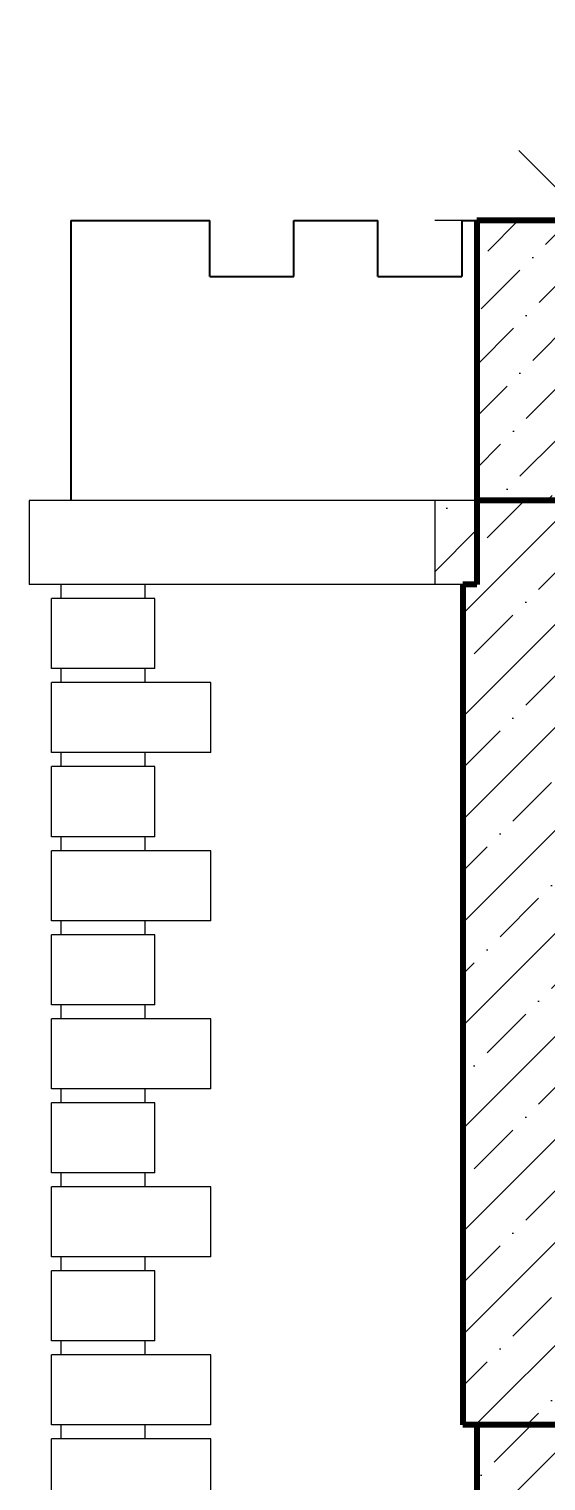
# Model space of a CAD drawing. Header units: feet. Extents: x -10410 to 374725, y -46422 to 88923.
# Drawn here: x 154548 to 156396, y 3100 to 8283 of the extents above; entities that cross this region are included whole.
import ezdxf
from ezdxf.enums import TextEntityAlignment as Align

# ---------------------------------------------------------------- set-up
doc = ezdxf.new("R2010")
doc.units = ezdxf.units.FT
doc.header["$MEASUREMENT"] = 0
doc.set_wipeout_variables(frame=1)
doc.linetypes.add('Wipeout_Contour', pattern=[1000, 0, -1000])
for name, color, linetype in [('Интерьер - Мебель', 7, 'Continuous'), ('Конструктив - Перекрытия', 7, 'Continuous'), ('Конструктив - Стены Несущие', 7, 'Continuous')]:
    doc.layers.add(name, color=color, linetype=linetype)
for name, color, linetype, lineweight in [('Интерьер - Мебель_Ном._пера__1', 7, 'Continuous', 20), ('Интерьер - Мебель_Ном._пера__7', 7, 'Continuous', 20), ('Конструктив - Перекрытия_Ном._пера__120', 7, 'Continuous', 5), ('Конструктив - Стены Несущие_Ном._пера__120', 7, 'Continuous', 5), ('Конструктив - Стены Несущие_Ном._пера__47', 7, 'Continuous', 80)]:
    doc.layers.add(name, color=color, linetype=linetype, lineweight=lineweight)
doc.layers.add('Конструктив - Перекрытия_Ном._пера__170', color=7, linetype='Continuous', lineweight=5, true_color=0x9f9f00)
doc.layers.add('Конструктив - Стены Несущие_Ном._пера__87', color=7, linetype='Continuous', lineweight=25, true_color=0x6a6a6a)
doc.styles.add('СГЕНЕРИР_СТИЛЬ_2', font='CS_Gost2304.shx')

# ---------------------------------------------------------------- blocks, each defined once
blk = doc.blocks.new('Отметка высоты 18_3')
at = {"layer": 'Интерьер - Мебель_Ном._пера__1', "linetype": 'Continuous'}
for p, q in [((0, 0), (0, 550)), ((0, 550), (800, 550)), ((0, 0), (-250, 250)), ((0, 0), (250, 250)), ((0, 0), (-550, 0)), ((0, 0), (350, 0))]:
    blk.add_line(p, q, dxfattribs=at)
at = {"layer": 'Интерьер - Мебель_Ном._пера__1', "style": 'СГЕНЕРИР_СТИЛЬ_2'}
blk.add_attdef('ac_toplevel', text='', height=250, dxfattribs=at).set_placement((0, 603.5), align=Align.BOTTOM_LEFT)

msp = doc.modelspace()

# ---------------------------------------------------------------- hatches: boundary and pattern name
at = {"layer": 'Конструктив - Стены Несущие_Ном._пера__120', "linetype": 'Continuous'}
h = msp.add_hatch(dxfattribs=at)
h.set_pattern_fill('ЛИНИИ_НАКЛОННЫЕ_ШТРИХПУН_B2', color=256, style=0, pattern_type=2)
h.set_pattern_definition([(45, (156348.16, 7100), (-183.85, 183.85), [195, -65, 0, -65]), (45, (156371.14, 7306.83), (-183.85, 183.85), [195, -65, 0, -65])])
h.paths.add_polyline_path([(156548.16301, 7600), (156148.16301, 7600), (156148.16301, 6600), (156548.16301, 6600)])

# ---------------------------------------------------------------- linework, layer by layer
at = {"layer": 'Конструктив - Стены Несущие_Ном._пера__47', "linetype": 'Continuous'}
msp.add_line((156548.16301, 7600), (156148.16301, 7600), dxfattribs=at)
at = {"layer": 'Конструктив - Стены Несущие_Ном._пера__87', "linetype": 'Continuous'}
for p, q in [((154698.44122, 7600), (155194.8498, 7600)), ((154894.36781, 7600), (155194.8498, 7600)), ((155194.8498, 7400), (155194.8498, 7600)), ((155494.8498, 7600), (155795.08337, 7600)), ((155494.8498, 7400), (155494.8498, 7600)), ((155494.8498, 7600), (155795.08337, 7600)), ((155795.08337, 7400), (155795.08337, 7600)), ((156095.08337, 7600), (156148.16301, 7600)), ((156095.08337, 7600), (156095.08337, 7400)), ((156095.08337, 7600), (156095.08337, 7400)), ((155194.8498, 7400), (155494.8498, 7400)), ((155795.08337, 7400), (156095.08337, 7400))]:
    msp.add_line(p, q, dxfattribs=at)

# ---------------------------------------------------------------- block references
at = {"layer": 'Интерьер - Мебель', "linetype": 'Continuous'}
ref = msp.add_blockref('Отметка высоты 18_3', (156548.16301, 7600), dxfattribs=dict(at, zscale=1000))
ref.add_attrib('ac_toplevel', ' 7,600', dxfattribs={"layer": 'Интерьер - Мебель_Ном._пера__1', "color": 7, "height": 250, "style": 'СГЕНЕРИР_СТИЛЬ_2'}).set_placement((156548.16301, 8203.45515), align=Align.BOTTOM_LEFT)

# ---------------------------------------------------------------- wipeouts: each hides what was drawn before it
at = {"color": 254, "linetype": 'Wipeout_Contour', "lineweight": 0, "ltscale": 1241017.337575041}
msp.add_wipeout([(154963.44122, 6300), (154963.44122, 6250), (154998.44122, 6250), (154998.44122, 6000), (154963.44122, 6000), (154963.44122, 5950), (155098.44122, 5950), (155098.44122, 6300)], dxfattribs=at).dxf.layer = 'Конструктив - Стены Несущие'
at = {"color": 254, "linetype": 'Wipeout_Contour', "lineweight": 0, "ltscale": 1240837.085422747}
msp.add_wipeout([(154998.44122, 5400), (154963.44122, 5400), (154963.44122, 5350), (155098.44122, 5350), (155098.44122, 5700), (154963.44122, 5700), (154963.44122, 5650), (154998.44122, 5650)], dxfattribs=at).dxf.layer = 'Конструктив - Стены Несущие'
at = {"color": 254, "linetype": 'Wipeout_Contour', "lineweight": 0, "ltscale": 1240675.37773611}
msp.add_wipeout([(155098.44122, 5100), (154963.44122, 5100), (154963.44122, 5050), (154998.44122, 5050), (154998.44122, 4800), (154963.44122, 4800), (154963.44122, 4750), (155098.44122, 4750)], dxfattribs=at).dxf.layer = 'Конструктив - Стены Несущие'
at = {"color": 254, "linetype": 'Wipeout_Contour', "lineweight": 0, "ltscale": 1240532.221767111}
msp.add_wipeout([(154963.44122, 4500), (154963.44122, 4450), (154998.44122, 4450), (154998.44122, 4200), (154963.44122, 4200), (154963.44122, 4150), (155098.44122, 4150), (155098.44122, 4500)], dxfattribs=at).dxf.layer = 'Конструктив - Стены Несущие'
at = {"color": 254, "linetype": 'Wipeout_Contour', "lineweight": 0, "ltscale": 1240407.623938913}
msp.add_wipeout([(154963.44122, 3900), (154963.44122, 3850), (154998.44122, 3850), (154998.44122, 3600), (154963.44122, 3600), (154963.44122, 3550), (155098.44122, 3550), (155098.44122, 3900)], dxfattribs=at).dxf.layer = 'Конструктив - Стены Несущие'
at = {"color": 254, "linetype": 'Wipeout_Contour', "lineweight": 0, "ltscale": 620262.125105}
msp.add_wipeout([(154963.44122, 3300), (154963.44122, 3250.00001), (155098.44125, 3250.00001), (155098.44125, 3300)], dxfattribs=at).dxf.layer = 'Конструктив - Стены Несущие'

# ---------------------------------------------------------------- next in the draw order: wipeouts: each hides what was drawn before it
at = {"color": 254, "linetype": 'Wipeout_Contour', "lineweight": 0, "ltscale": 4656823.53894036}
msp.add_wipeout([(155098.44122, 300), (155098.44122, 250), (155198.44122, 250), (155198.44122, 0), (156148.163, 0), (156148.163, 3300), (155098.44122, 3300), (155098.44122, 3250), (155198.44122, 3250), (155198.44122, 3000), (155098.44122, 3000), (155098.44122, 2650), (155198.44122, 2650), (155198.44122, 2400), (155098.44122, 2400), (155098.44122, 2050), (155198.44122, 2050), (155198.44122, 1800), (155098.44122, 1800), (155098.44122, 1450), (155198.44122, 1450), (155198.44122, 1200), (155098.44122, 1200), (155098.44122, 850), (155198.44122, 850), (155198.44122, 600), (155098.44122, 600), (155098.44122, 550), (155198.44122, 550), (155198.44122, 300)], dxfattribs=at).dxf.layer = 'Конструктив - Стены Несущие'

# ---------------------------------------------------------------- next in the draw order: hatches: boundary and pattern name
at = {"layer": 'Конструктив - Стены Несущие_Ном._пера__120', "linetype": 'Continuous'}
h = msp.add_hatch(dxfattribs=at)
h.set_pattern_fill('ЖЕЛЕЗОБЕТОН', color=256, style=0, pattern_type=2)
h.set_pattern_definition([(45, (156348.16, 1650), (-183.848, 183.848), []), (45, (156256.24, 1741.92), (-183.848, 183.848), [195, -65, 0, -65])])
h.paths.add_polyline_path([(156548.16301, 3000), (156448.16295, 3000), (156448.16295, 3300), (156148.16301, 3300), (156148.16301, 0), (156548.16301, 0)])

# ---------------------------------------------------------------- next in the draw order: linework, layer by layer
at = {"layer": 'Конструктив - Стены Несущие_Ном._пера__47', "linetype": 'Continuous'}
msp.add_line((156148.16301, 3300), (156148.16301, 0), dxfattribs=at)
at = {"layer": 'Конструктив - Стены Несущие_Ном._пера__47', "linetype": 'Continuous', "flags": 128}
msp.add_lwpolyline([(156548.16301, 3300), (156448.16295, 3300), (156148.16301, 3300)], dxfattribs=at)

# ---------------------------------------------------------------- next in the draw order: wipeouts: each hides what was drawn before it
at = {"color": 254, "linetype": 'Wipeout_Contour', "lineweight": 0, "ltscale": 619780.032474}
msp.add_wipeout([(155198.44122, 3000), (155198.44122, 3250), (154628.44122, 3250), (154628.44122, 3000)], dxfattribs=at).dxf.layer = 'Интерьер - Мебель'
at = {"color": 254, "linetype": 'Wipeout_Contour', "lineweight": 0, "ltscale": 3572978.634974434}
msp.add_wipeout([(155098.44122, 3550), (155198.44122, 3550), (155198.44122, 3300), (156098.163, 3300), (156098.163, 6300), (155998.1632, 6300), (155098.44122, 6300), (155098.44122, 5950), (155198.44122, 5950), (155198.44122, 5700), (155098.44122, 5700), (155098.44122, 5350), (155198.44122, 5350), (155198.44122, 5100), (155098.44122, 5100), (155098.44122, 4750), (155198.44122, 4750), (155198.44122, 4500), (155098.44122, 4500), (155098.44122, 4150), (155198.44122, 4150), (155198.44122, 3900), (155098.44122, 3900)], dxfattribs=at).dxf.layer = 'Конструктив - Стены Несущие'

# ---------------------------------------------------------------- next in the draw order: hatches: boundary and pattern name
at = {"layer": 'Конструктив - Стены Несущие_Ном._пера__120', "linetype": 'Continuous'}
h = msp.add_hatch(dxfattribs=at)
h.set_pattern_fill('ЖЕЛЕЗОБЕТОН', color=256, style=0, pattern_type=2)
h.set_pattern_definition([(45, (156323.16, 4950), (-183.848, 183.848), []), (45, (156231.24, 5041.92), (-183.848, 183.848), [195, -65, 0, -65])])
h.paths.add_polyline_path([(156098.16301, 6300), (156098.16301, 3300), (156548.16301, 3300), (156548.16301, 6300), (156448.16295, 6300), (156448.16295, 6600), (156148.16329, 6600), (156148.16329, 6300)])

# ---------------------------------------------------------------- next in the draw order: linework, layer by layer
at = {"layer": 'Интерьер - Мебель_Ном._пера__7', "linetype": 'Continuous'}
for p, q in [((154628.44122, 3000), (154628.44122, 3250)), ((155198.44122, 3000), (155198.44122, 3250))]:
    msp.add_line(p, q, dxfattribs=at)
at = {"layer": 'Конструктив - Стены Несущие_Ном._пера__47', "linetype": 'Continuous'}
msp.add_line((156148.16301, 3300), (156098.16301, 3300), dxfattribs=at)

# ---------------------------------------------------------------- next in the draw order: wipeouts: each hides what was drawn before it
at = {"color": 254, "linetype": 'Wipeout_Contour', "lineweight": 0, "ltscale": 619392.31949}
msp.add_wipeout([(154963.44122, 3250), (154963.44122, 3300), (154663.44122, 3300), (154663.44122, 3250)], dxfattribs=at).dxf.layer = 'Интерьер - Мебель'

# ---------------------------------------------------------------- next in the draw order: linework, layer by layer
at = {"layer": 'Интерьер - Мебель_Ном._пера__7', "linetype": 'Continuous'}
msp.add_line((155198.44122, 3250), (154628.44122, 3250), dxfattribs=at)

# ---------------------------------------------------------------- next in the draw order: wipeouts: each hides what was drawn before it
at = {"color": 254, "linetype": 'Wipeout_Contour', "lineweight": 0, "ltscale": 619805.395851}
msp.add_wipeout([(155198.44122, 3300), (155198.44122, 3550), (154628.44122, 3550), (154628.44122, 3300)], dxfattribs=at).dxf.layer = 'Интерьер - Мебель'

# ---------------------------------------------------------------- next in the draw order: linework, layer by layer
at = {"layer": 'Интерьер - Мебель_Ном._пера__7', "linetype": 'Continuous'}
for p, q in [((154628.44122, 3300), (154628.44122, 3550)), ((155198.44122, 3300), (155198.44122, 3550)), ((155198.44122, 3300), (154628.44122, 3300)), ((154663.44122, 3250), (154663.44122, 3300)), ((154963.44122, 3250), (154963.44122, 3300))]:
    msp.add_line(p, q, dxfattribs=at)

# ---------------------------------------------------------------- next in the draw order: wipeouts: each hides what was drawn before it
at = {"color": 254, "linetype": 'Wipeout_Contour', "lineweight": 0, "ltscale": 619418.861085}
msp.add_wipeout([(154963.44122, 3550), (154963.44122, 3600), (154663.44122, 3600), (154663.44122, 3550)], dxfattribs=at).dxf.layer = 'Интерьер - Мебель'

# ---------------------------------------------------------------- next in the draw order: linework, layer by layer
at = {"layer": 'Интерьер - Мебель_Ном._пера__7', "linetype": 'Continuous'}
msp.add_line((155198.44122, 3550), (154628.44122, 3550), dxfattribs=at)

# ---------------------------------------------------------------- next in the draw order: wipeouts: each hides what was drawn before it
at = {"color": 254, "linetype": 'Wipeout_Contour', "lineweight": 0, "ltscale": 619433.196882}
msp.add_wipeout([(154998.44122, 3600), (154998.44122, 3850), (154628.44122, 3850), (154628.44122, 3600)], dxfattribs=at).dxf.layer = 'Интерьер - Мебель'

# ---------------------------------------------------------------- next in the draw order: linework, layer by layer
at = {"layer": 'Интерьер - Мебель_Ном._пера__7', "linetype": 'Continuous'}
for p, q in [((154628.44122, 3600), (154628.44122, 3850)), ((154998.44122, 3600), (154998.44122, 3850)), ((154998.44122, 3600), (154628.44122, 3600)), ((154663.44122, 3550), (154663.44122, 3600)), ((154963.44122, 3550), (154963.44122, 3600))]:
    msp.add_line(p, q, dxfattribs=at)

# ---------------------------------------------------------------- next in the draw order: wipeouts: each hides what was drawn before it
at = {"color": 254, "linetype": 'Wipeout_Contour', "lineweight": 0, "ltscale": 619447.7262}
msp.add_wipeout([(154963.44122, 3850), (154963.44122, 3900), (154663.44122, 3900), (154663.44122, 3850)], dxfattribs=at).dxf.layer = 'Интерьер - Мебель'

# ---------------------------------------------------------------- next in the draw order: linework, layer by layer
at = {"layer": 'Интерьер - Мебель_Ном._пера__7', "linetype": 'Continuous'}
msp.add_line((154998.44122, 3850), (154628.44122, 3850), dxfattribs=at)

# ---------------------------------------------------------------- next in the draw order: wipeouts: each hides what was drawn before it
at = {"color": 254, "linetype": 'Wipeout_Contour', "lineweight": 0, "ltscale": 619863.088832}
msp.add_wipeout([(155198.44122, 3900), (155198.44122, 4150), (154628.44122, 4150), (154628.44122, 3900)], dxfattribs=at).dxf.layer = 'Интерьер - Мебель'

# ---------------------------------------------------------------- next in the draw order: linework, layer by layer
at = {"layer": 'Интерьер - Мебель_Ном._пера__7', "linetype": 'Continuous'}
for p, q in [((154628.44122, 3900), (154628.44122, 4150)), ((155198.44122, 3900), (155198.44122, 4150)), ((155198.44122, 3900), (154628.44122, 3900)), ((154663.44122, 3850), (154663.44122, 3900)), ((154963.44122, 3850), (154963.44122, 3900))]:
    msp.add_line(p, q, dxfattribs=at)

# ---------------------------------------------------------------- next in the draw order: wipeouts: each hides what was drawn before it
at = {"color": 254, "linetype": 'Wipeout_Contour', "lineweight": 0, "ltscale": 619478.914512}
msp.add_wipeout([(154963.44122, 4150), (154963.44122, 4200), (154663.44122, 4200), (154663.44122, 4150)], dxfattribs=at).dxf.layer = 'Интерьер - Мебель'

# ---------------------------------------------------------------- next in the draw order: linework, layer by layer
at = {"layer": 'Интерьер - Мебель_Ном._пера__7', "linetype": 'Continuous'}
msp.add_line((155198.44122, 4150), (154628.44122, 4150), dxfattribs=at)

# ---------------------------------------------------------------- next in the draw order: wipeouts: each hides what was drawn before it
at = {"color": 254, "linetype": 'Wipeout_Contour', "lineweight": 0, "ltscale": 619495.573382}
msp.add_wipeout([(154998.44122, 4200), (154998.44122, 4450), (154628.44122, 4450), (154628.44122, 4200)], dxfattribs=at).dxf.layer = 'Интерьер - Мебель'

# ---------------------------------------------------------------- next in the draw order: linework, layer by layer
at = {"layer": 'Интерьер - Мебель_Ном._пера__7', "linetype": 'Continuous'}
for p, q in [((154628.44122, 4200), (154628.44122, 4450)), ((154998.44122, 4200), (154998.44122, 4450)), ((154998.44122, 4200), (154628.44122, 4200)), ((154663.44122, 4150), (154663.44122, 4200)), ((154963.44122, 4150), (154963.44122, 4200))]:
    msp.add_line(p, q, dxfattribs=at)

# ---------------------------------------------------------------- next in the draw order: wipeouts: each hides what was drawn before it
at = {"color": 254, "linetype": 'Wipeout_Contour', "lineweight": 0, "ltscale": 619512.425668}
msp.add_wipeout([(154963.44122, 4450), (154963.44122, 4500), (154663.44122, 4500), (154663.44122, 4450)], dxfattribs=at).dxf.layer = 'Интерьер - Мебель'

# ---------------------------------------------------------------- next in the draw order: linework, layer by layer
at = {"layer": 'Интерьер - Мебель_Ном._пера__7', "linetype": 'Continuous'}
msp.add_line((154998.44122, 4450), (154628.44122, 4450), dxfattribs=at)

# ---------------------------------------------------------------- next in the draw order: wipeouts: each hides what was drawn before it
at = {"color": 254, "linetype": 'Wipeout_Contour', "lineweight": 0, "ltscale": 619930.067909}
msp.add_wipeout([(155198.44122, 4500), (155198.44122, 4750), (154628.44122, 4750), (154628.44122, 4500)], dxfattribs=at).dxf.layer = 'Интерьер - Мебель'

# ---------------------------------------------------------------- next in the draw order: linework, layer by layer
at = {"layer": 'Интерьер - Мебель_Ном._пера__7', "linetype": 'Continuous'}
for p, q in [((154628.44122, 4500), (154628.44122, 4750)), ((155198.44122, 4500), (155198.44122, 4750)), ((155198.44122, 4500), (154628.44122, 4500)), ((154663.44122, 4450), (154663.44122, 4500)), ((154963.44122, 4450), (154963.44122, 4500))]:
    msp.add_line(p, q, dxfattribs=at)

# ---------------------------------------------------------------- next in the draw order: wipeouts: each hides what was drawn before it
at = {"color": 254, "linetype": 'Wipeout_Contour', "lineweight": 0, "ltscale": 619548.259292}
msp.add_wipeout([(154963.44122, 4750), (154963.44122, 4800), (154663.44122, 4800), (154663.44122, 4750)], dxfattribs=at).dxf.layer = 'Интерьер - Мебель'

# ---------------------------------------------------------------- next in the draw order: linework, layer by layer
at = {"layer": 'Интерьер - Мебель_Ном._пера__7', "linetype": 'Continuous'}
msp.add_line((155198.44122, 4750), (154628.44122, 4750), dxfattribs=at)

# ---------------------------------------------------------------- next in the draw order: wipeouts: each hides what was drawn before it
at = {"color": 254, "linetype": 'Wipeout_Contour', "lineweight": 0, "ltscale": 619567.240491}
msp.add_wipeout([(154998.44122, 4800), (154998.44122, 5050), (154628.44122, 5050), (154628.44122, 4800)], dxfattribs=at).dxf.layer = 'Интерьер - Мебель'

# ---------------------------------------------------------------- next in the draw order: linework, layer by layer
at = {"layer": 'Интерьер - Мебель_Ном._пера__7', "linetype": 'Continuous'}
for p, q in [((154628.44122, 4800), (154628.44122, 5050)), ((154998.44122, 4800), (154998.44122, 5050)), ((154998.44122, 4800), (154628.44122, 4800)), ((154663.44122, 4750), (154663.44122, 4800)), ((154963.44122, 4750), (154963.44122, 4800))]:
    msp.add_line(p, q, dxfattribs=at)

# ---------------------------------------------------------------- next in the draw order: wipeouts: each hides what was drawn before it
at = {"color": 254, "linetype": 'Wipeout_Contour', "lineweight": 0, "ltscale": 619586.414982}
msp.add_wipeout([(154963.44122, 5050), (154963.44122, 5100), (154663.44122, 5100), (154663.44122, 5050)], dxfattribs=at).dxf.layer = 'Интерьер - Мебель'

# ---------------------------------------------------------------- next in the draw order: linework, layer by layer
at = {"layer": 'Интерьер - Мебель_Ном._пера__7', "linetype": 'Continuous'}
msp.add_line((154998.44122, 5050), (154628.44122, 5050), dxfattribs=at)

# ---------------------------------------------------------------- next in the draw order: wipeouts: each hides what was drawn before it
at = {"color": 254, "linetype": 'Wipeout_Contour', "lineweight": 0, "ltscale": 620006.330073}
msp.add_wipeout([(155198.44122, 5100), (155198.44122, 5350), (154628.44122, 5350), (154628.44122, 5100)], dxfattribs=at).dxf.layer = 'Интерьер - Мебель'

# ---------------------------------------------------------------- next in the draw order: linework, layer by layer
at = {"layer": 'Интерьер - Мебель_Ном._пера__7', "linetype": 'Continuous'}
for p, q in [((154628.44122, 5100), (154628.44122, 5350)), ((155198.44122, 5100), (155198.44122, 5350)), ((155198.44122, 5100), (154628.44122, 5100)), ((154663.44122, 5050), (154663.44122, 5100)), ((154963.44122, 5050), (154963.44122, 5100))]:
    msp.add_line(p, q, dxfattribs=at)

# ---------------------------------------------------------------- next in the draw order: wipeouts: each hides what was drawn before it
at = {"color": 254, "linetype": 'Wipeout_Contour', "lineweight": 0, "ltscale": 619626.892307}
msp.add_wipeout([(154963.44122, 5350), (154963.44122, 5400), (154663.44122, 5400), (154663.44122, 5350)], dxfattribs=at).dxf.layer = 'Интерьер - Мебель'

# ---------------------------------------------------------------- next in the draw order: linework, layer by layer
at = {"layer": 'Интерьер - Мебель_Ном._пера__7', "linetype": 'Continuous'}
msp.add_line((155198.44122, 5350), (154628.44122, 5350), dxfattribs=at)

# ---------------------------------------------------------------- next in the draw order: wipeouts: each hides what was drawn before it
at = {"color": 254, "linetype": 'Wipeout_Contour', "lineweight": 0, "ltscale": 619648.194985}
msp.add_wipeout([(154998.44122, 5400), (154998.44122, 5650), (154628.44122, 5650), (154628.44122, 5400)], dxfattribs=at).dxf.layer = 'Интерьер - Мебель'

# ---------------------------------------------------------------- next in the draw order: linework, layer by layer
at = {"layer": 'Интерьер - Мебель_Ном._пера__7', "linetype": 'Continuous'}
for p, q in [((154628.44122, 5400), (154628.44122, 5650)), ((154998.44122, 5400), (154998.44122, 5650)), ((154998.44122, 5400), (154628.44122, 5400)), ((154663.44122, 5350), (154663.44122, 5400)), ((154963.44122, 5350), (154963.44122, 5400))]:
    msp.add_line(p, q, dxfattribs=at)

# ---------------------------------------------------------------- next in the draw order: wipeouts: each hides what was drawn before it
at = {"color": 254, "linetype": 'Wipeout_Contour', "lineweight": 0, "ltscale": 619669.690813}
msp.add_wipeout([(154963.44122, 5650), (154963.44122, 5700), (154663.44122, 5700), (154663.44122, 5650)], dxfattribs=at).dxf.layer = 'Интерьер - Мебель'

# ---------------------------------------------------------------- next in the draw order: linework, layer by layer
at = {"layer": 'Интерьер - Мебель_Ном._пера__7', "linetype": 'Continuous'}
msp.add_line((154998.44122, 5650), (154628.44122, 5650), dxfattribs=at)

# ---------------------------------------------------------------- next in the draw order: wipeouts: each hides what was drawn before it
at = {"color": 254, "linetype": 'Wipeout_Contour', "lineweight": 0, "ltscale": 620091.871898}
msp.add_wipeout([(155198.44122, 5700), (155198.44122, 5950), (154628.44122, 5950), (154628.44122, 5700)], dxfattribs=at).dxf.layer = 'Интерьер - Мебель'

# ---------------------------------------------------------------- next in the draw order: linework, layer by layer
at = {"layer": 'Интерьер - Мебель_Ном._пера__7', "linetype": 'Continuous'}
for p, q in [((154628.44122, 5700), (154628.44122, 5950)), ((155198.44122, 5700), (155198.44122, 5950)), ((155198.44122, 5700), (154628.44122, 5700)), ((154663.44122, 5650), (154663.44122, 5700)), ((154963.44122, 5650), (154963.44122, 5700))]:
    msp.add_line(p, q, dxfattribs=at)

# ---------------------------------------------------------------- next in the draw order: wipeouts: each hides what was drawn before it
at = {"color": 254, "linetype": 'Wipeout_Contour', "lineweight": 0, "ltscale": 619714.81002}
msp.add_wipeout([(154963.44122, 5950), (154963.44122, 6000), (154663.44122, 6000), (154663.44122, 5950)], dxfattribs=at).dxf.layer = 'Интерьер - Мебель'

# ---------------------------------------------------------------- next in the draw order: linework, layer by layer
at = {"layer": 'Интерьер - Мебель_Ном._пера__7', "linetype": 'Continuous'}
msp.add_line((155198.44122, 5950), (154628.44122, 5950), dxfattribs=at)

# ---------------------------------------------------------------- next in the draw order: wipeouts: each hides what was drawn before it
at = {"color": 254, "linetype": 'Wipeout_Contour', "lineweight": 0, "ltscale": 619738.433224}
msp.add_wipeout([(154998.44122, 6000), (154998.44122, 6250), (154628.44122, 6250), (154628.44122, 6000)], dxfattribs=at).dxf.layer = 'Интерьер - Мебель'

# ---------------------------------------------------------------- next in the draw order: linework, layer by layer
at = {"layer": 'Интерьер - Мебель_Ном._пера__7', "linetype": 'Continuous'}
for p, q in [((154628.44122, 6000), (154628.44122, 6250)), ((154998.44122, 6000), (154998.44122, 6250)), ((154998.44122, 6000), (154628.44122, 6000)), ((154663.44122, 5950), (154663.44122, 6000)), ((154963.44122, 5950), (154963.44122, 6000))]:
    msp.add_line(p, q, dxfattribs=at)

# ---------------------------------------------------------------- next in the draw order: wipeouts: each hides what was drawn before it
at = {"color": 254, "linetype": 'Wipeout_Contour', "lineweight": 0, "ltscale": 619762.24942}
msp.add_wipeout([(154963.44122, 6250), (154963.44122, 6300), (154663.44122, 6300), (154663.44122, 6250)], dxfattribs=at).dxf.layer = 'Интерьер - Мебель'

# ---------------------------------------------------------------- next in the draw order: linework, layer by layer
at = {"layer": 'Интерьер - Мебель_Ном._пера__7', "linetype": 'Continuous'}
msp.add_line((154998.44122, 6250), (154628.44122, 6250), dxfattribs=at)

# ---------------------------------------------------------------- next in the draw order: wipeouts: each hides what was drawn before it
at = {"color": 254, "linetype": 'Wipeout_Contour', "lineweight": 0, "ltscale": 621629.139757}
msp.add_wipeout([(154548.44122, 6300), (155998.16321, 6300), (155998.16321, 6600), (154548.44122, 6600)], dxfattribs=at).dxf.layer = 'Конструктив - Перекрытия'

# ---------------------------------------------------------------- next in the draw order: linework, layer by layer
at = {"layer": 'Интерьер - Мебель_Ном._пера__7', "linetype": 'Continuous'}
for p, q in [((154663.44122, 6250), (154663.44122, 6300)), ((154963.44122, 6250), (154963.44122, 6300))]:
    msp.add_line(p, q, dxfattribs=at)
at = {"layer": 'Конструктив - Перекрытия_Ном._пера__120', "linetype": 'Continuous'}
msp.add_line((154548.44122, 6600), (154548.44122, 6300), dxfattribs=at)
at = {"layer": 'Конструктив - Стены Несущие_Ном._пера__87', "linetype": 'Continuous'}
msp.add_line((154698.44122, 7600), (154698.44122, 6600), dxfattribs=at)

# ---------------------------------------------------------------- next in the draw order: wipeouts: each hides what was drawn before it
at = {"color": 254, "linetype": 'Wipeout_Contour', "lineweight": 0, "ltscale": 624825.828525}
msp.add_wipeout([(155998.16321, 6300), (156148.16329, 6300), (156148.16329, 6600), (155998.16321, 6600)], dxfattribs=at).dxf.layer = 'Конструктив - Перекрытия'

# ---------------------------------------------------------------- next in the draw order: hatches: boundary and pattern name
at = {"layer": 'Конструктив - Перекрытия_Ном._пера__170', "linetype": 'Continuous'}
h = msp.add_hatch(dxfattribs=at)
h.set_pattern_fill('ЖЕЛЕЗОБЕТОН', color=256, style=0, pattern_type=2)
h.set_pattern_definition([(45, (0, 0), (-183.84776, 183.84776), []), (45, (-91.92, 91.92), (-183.84776, 183.84776), [195, -65, 0, -65])])
h.paths.add_polyline_path([(155998.16321, 6300), (156148.16329, 6300), (156148.16329, 6600), (155998.16321, 6600)])

# ---------------------------------------------------------------- next in the draw order: linework, layer by layer
at = {"layer": 'Конструктив - Перекрытия_Ном._пера__120', "linetype": 'Continuous'}
for p, q in [((155998.16321, 6600), (154548.44122, 6600)), ((155998.16321, 6600), (155998.16321, 6300)), ((156148.16329, 6600), (155998.16321, 6600)), ((155998.16321, 6300), (154548.44122, 6300)), ((156098.16301, 6300), (155998.16321, 6300))]:
    msp.add_line(p, q, dxfattribs=at)
at = {"layer": 'Конструктив - Стены Несущие_Ном._пера__47', "linetype": 'Continuous'}
for p, q in [((156148.16301, 7600), (156148.16301, 6600)), ((156148.16329, 6600), (156148.16329, 6300)), ((156098.16301, 6300), (156098.16301, 3300)), ((156148.16329, 6300), (156098.16301, 6300))]:
    msp.add_line(p, q, dxfattribs=at)
at = {"layer": 'Конструктив - Стены Несущие_Ном._пера__47', "linetype": 'Continuous', "flags": 128}
msp.add_lwpolyline([(156548.16301, 6600), (156448.16295, 6600), (156148.16301, 6600)], dxfattribs=at)

doc.saveas('drawing.dxf')
